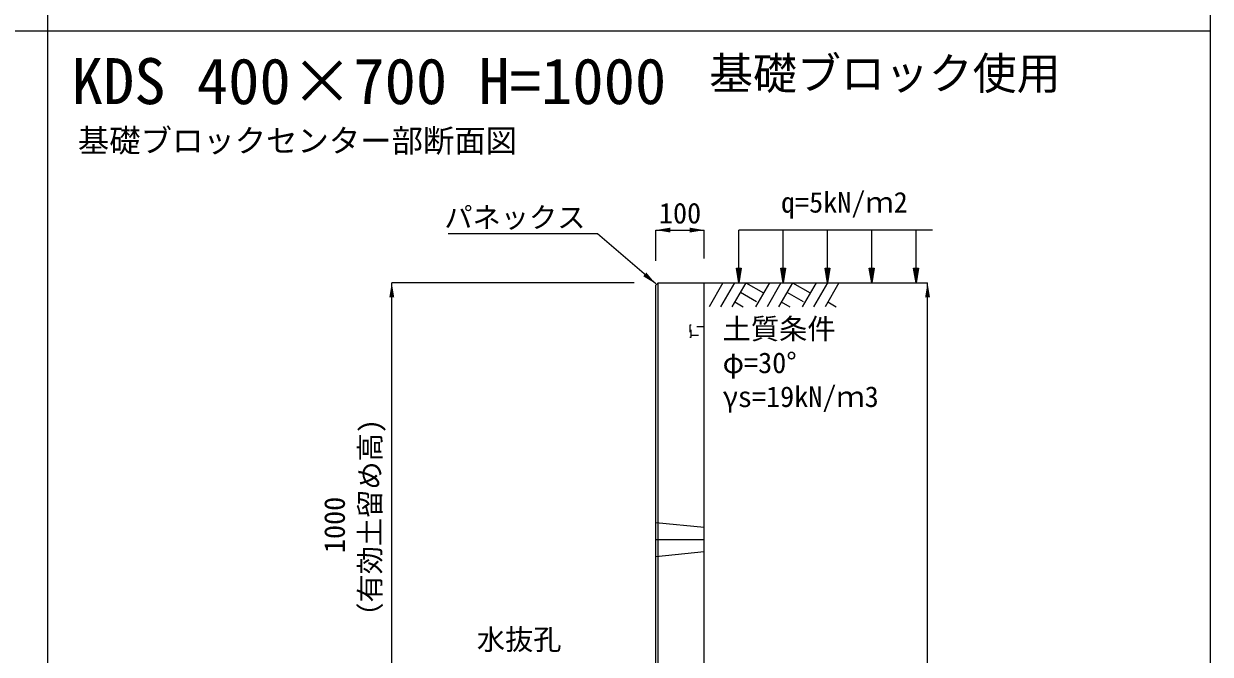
# Model space of a CAD drawing. Units: millimetres at full size. Extents: x 172874 to 217143, y 854931 to 903297.
# Drawn here: x 190825 to 193274, y 868644 to 869946 of the extents above; entities that cross this region are included whole.
import ezdxf
from ezdxf.enums import TextEntityAlignment as Align

# ---------------------------------------------------------------- set-up
doc = ezdxf.new("R2010")
doc.units = ezdxf.units.MM
doc.header["$LTSCALE"] = 20
for name, pattern in [('DASHED', [7.5, 6, -1.5]), ('USER1', [28.575, 19.05, -3.175, 3.175, -3.175]), ('USER3', [1.35, 0.75, -0.6])]:
    doc.linetypes.add(name, pattern=pattern)
for name, color, linetype, lineweight in [('0_2', 7, 'Continuous', 20), ('パネックスKDS', 2, 'Continuous', 13), ('図枠', 5, 'Continuous', 13), ('寸法線', 7, 'Continuous', 13), ('引出線', 4, 'Continuous', 13), ('補助線', 8, 'Continuous', 13), ('ｲﾝｻｰﾄ', 3, 'USER3', 5), ('ﾊｯﾁﾝｸﾞ', 7, 'Continuous', 5)]:
    doc.layers.add(name, color=color, linetype=linetype, lineweight=lineweight)
doc.layers.add('文字', color=7, linetype='Continuous')
doc.styles.add('ＭＳ ゴシック', font='')
doc.styles.get('ＭＳ ゴシック').set_extended_font_data('MS Gothic')

# ---------------------------------------------------------------- blocks, each defined once
blk = doc.blocks.new('filled_arrow')
at = {"color": 0, "linetype": 'Continuous', "lineweight": -2}
blk.add_solid([(7.5, 1.25), (0, 0), (7.5, -1.25)], dxfattribs=at)

msp = doc.modelspace()

# ---------------------------------------------------------------- hatches: boundary and pattern name
at = {"layer": '寸法線'}
for points in [[(192306.24, 869441.4), (192301.24, 869411.4), (192296.24, 869441.4)], [(192397.65, 869441.4), (192392.65, 869411.4), (192387.65, 869441.4)], [(192489.06, 869441.4), (192484.06, 869411.4), (192479.06, 869441.4)], [(192580.48, 869441.4), (192575.48, 869411.4), (192570.48, 869441.4)], [(192671.89, 869441.4), (192666.89, 869411.4), (192661.89, 869441.4)], [(192671.89, 869441.4), (192666.89, 869411.4), (192661.89, 869441.4)]]:
    msp.add_hatch(color=256, dxfattribs=at).paths.add_polyline_path(points)

# ---------------------------------------------------------------- linework, layer by layer
at = {"layer": '0_2'}
msp.add_line((192209.82, 869411.4), (192609.82, 869411.4), dxfattribs=at)
at = {"layer": 'パネックスKDS'}
for p, q in [((192129.82, 869406.4), (192134.82, 869411.4)), ((192134.82, 869411.4), (192229.82, 869411.4)), ((192229.82, 867531.4), (192229.82, 869411.4)), ((192129.82, 868411.4), (192129.82, 869406.4))]:
    msp.add_line(p, q, dxfattribs=at)
at = {"layer": 'パネックスKDS', "lineweight": 5}
msp.add_line((192134.82, 868411.4), (192134.82, 869411.4), dxfattribs=at)
at = {"layer": 'パネックスKDS', "linetype": 'DASHED', "lineweight": 9}
for p, q in [((192129.82, 868916.4), (192229.82, 868906.4)), ((192129.82, 868846.4), (192229.82, 868856.4))]:
    msp.add_line(p, q, dxfattribs=at)
at = {"layer": '図枠'}
for p, q in [((190874.21, 874031.02), (190874.21, 854931.02)), ((193274.21, 874031.02), (193274.21, 854931.02)), ((172874.21, 869931.02), (193274.21, 869931.02))]:
    msp.add_line(p, q, dxfattribs=at)
at = {"layer": '寸法線'}
for p, q in [((192129.82, 869519.95), (192229.82, 869519.95)), ((192129.82, 869456.4), (192129.82, 869519.95)), ((192229.82, 869461.4), (192229.82, 869519.95)), ((191584.82, 868411.4), (191584.82, 869411.4)), ((192084.82, 869411.4), (191584.82, 869411.4)), ((192279.82, 869411.4), (192690.67, 869411.4)), ((192690.67, 867531.4), (192690.67, 869411.4))]:
    msp.add_line(p, q, dxfattribs=at)
at = {"layer": '寸法線', "lineweight": 9}
for p, q in [((192701.24, 869519.95), (192301.24, 869519.95)), ((192301.24, 869441.4), (192301.24, 869519.95)), ((192392.65, 869441.4), (192392.65, 869519.95)), ((192484.06, 869441.4), (192484.06, 869519.95)), ((192575.48, 869441.4), (192575.48, 869519.95)), ((192666.89, 869441.4), (192666.89, 869519.95))]:
    msp.add_line(p, q, dxfattribs=at)
for points in [[(192306.24, 869441.4), (192301.24, 869411.4), (192296.24, 869441.4)], [(192397.65, 869441.4), (192392.65, 869411.4), (192387.65, 869441.4)], [(192489.06, 869441.4), (192484.06, 869411.4), (192479.06, 869441.4)], [(192580.48, 869441.4), (192575.48, 869411.4), (192570.48, 869441.4)], [(192671.89, 869441.4), (192666.89, 869411.4), (192661.89, 869441.4)], [(192671.89, 869441.4), (192666.89, 869411.4), (192661.89, 869441.4)]]:
    msp.add_lwpolyline(points, close=True, dxfattribs=at)
at = {"layer": '引出線'}
msp.add_lwpolyline([(192129.82, 869408.9), (192009.61, 869512.36), (191701.36, 869512.36)], dxfattribs=at)
at = {"layer": '補助線', "linetype": 'USER1'}
msp.add_line((192129.82, 868881.4), (192229.82, 868881.4), dxfattribs=at)
at = {"layer": 'ｲﾝｻｰﾄ'}
for p, q in [((192199.82, 869323.9), (192199.82, 869298.9)), ((192202.82, 869323.9), (192199.82, 869323.9)), ((192202.82, 869298.9), (192202.82, 869323.9)), ((192229.82, 869319.9), (192202.82, 869319.9)), ((192199.82, 869298.9), (192202.82, 869298.9)), ((192202.82, 869302.9), (192229.82, 869302.9))]:
    msp.add_line(p, q, dxfattribs=at)
at = {"layer": 'ﾊｯﾁﾝｸﾞ', "lineweight": 9}
for p, q in [((192268.47, 869411.39), (192239.82, 869361.77)), ((192292.09, 869411.39), (192263.44, 869361.77)), ((192315.72, 869411.39), (192287.07, 869361.77)), ((192315.72, 869411.39), (192352.28, 869390.28)), ((192364.47, 869411.39), (192335.82, 869361.77)), ((192388.1, 869411.39), (192359.44, 869361.77)), ((192411.72, 869411.39), (192383.07, 869361.77)), ((192411.72, 869411.39), (192448.28, 869390.28)), ((192460.47, 869411.39), (192431.82, 869361.77)), ((192484.09, 869411.39), (192455.44, 869361.77)), ((192507.72, 869411.39), (192479.07, 869361.77)), ((192304.29, 869391.61), (192337.71, 869372.32)), ((192400.29, 869391.61), (192433.71, 869372.32)), ((192292.87, 869371.83), (192310.29, 869361.77)), ((192388.87, 869371.83), (192406.29, 869361.77)), ((192484.87, 869371.83), (192502.28, 869361.77))]:
    msp.add_line(p, q, dxfattribs=at)

# ---------------------------------------------------------------- block references
at = {"layer": '寸法線', "xscale": 4, "yscale": 4}
msp.add_blockref('filled_arrow', (192129.82, 869519.95), dxfattribs=at)
for p, rotation in [((192229.82, 869519.95), 180), ((191584.82, 869411.4), 270), ((192690.67, 869411.4), 270)]:
    msp.add_blockref('filled_arrow', p, dxfattribs=dict(at, rotation=rotation))
at = {"layer": '引出線', "xscale": 4, "yscale": 4, "rotation": 139.3}
msp.add_blockref('filled_arrow', (192129.82, 869408.9), dxfattribs=at)

# ---------------------------------------------------------------- texts
at = {"layer": '0_2', "style": 'ＭＳ ゴシック'}
msp.add_text('基礎ブロックセンター部断面図', height=47.47, dxfattribs=at).set_placement((190936.98, 869666.6), align=Align.BOTTOM_LEFT)
at = {"layer": '寸法線', "style": 'ＭＳ ゴシック'}
msp.add_text('100', height=42.72, dxfattribs=at).set_placement((192179.82, 869554.95), align=Align.MIDDLE_CENTER)
for s, p in [('土質条件', (192267.79, 869337.41)), ('φ=30°', (192267.79, 869267.41)), ('γs=19kN/ｍ3', (192267.79, 869197.41))]:
    msp.add_text(s, height=42.72, dxfattribs=at).set_placement(p, align=Align.TOP_LEFT)
for s, p in [('（有効土留め高)', (191574.03, 868692.87)), ('1000', (191500.9, 868853.13))]:
    msp.add_text(s, height=42.72, rotation=90, dxfattribs=at).set_placement(p, align=Align.BOTTOM_LEFT)
at = {"layer": '引出線', "style": 'ＭＳ ゴシック'}
for s, p in [('パネックス', (191984.61, 869567.5)), ('水抜孔', (191935.11, 868696.13))]:
    msp.add_text(s, height=42.72, dxfattribs=at).set_placement(p, align=Align.TOP_RIGHT)
at = {"layer": '文字', "style": 'ＭＳ ゴシック'}
for s, height, p in [('KDS 400×700 H=1000', 94.94, (190924.21, 869751.52)), ('q=5kN/ｍ2', 42.72, (192388.12, 869543.22))]:
    msp.add_text(s, height=height, dxfattribs=at).set_placement(p, align=Align.BOTTOM_LEFT)
msp.add_text('基礎ブロック使用', height=66.46, dxfattribs=at).set_placement((192965.15, 869790.37), align=Align.BOTTOM_RIGHT)

doc.saveas('drawing.dxf')
